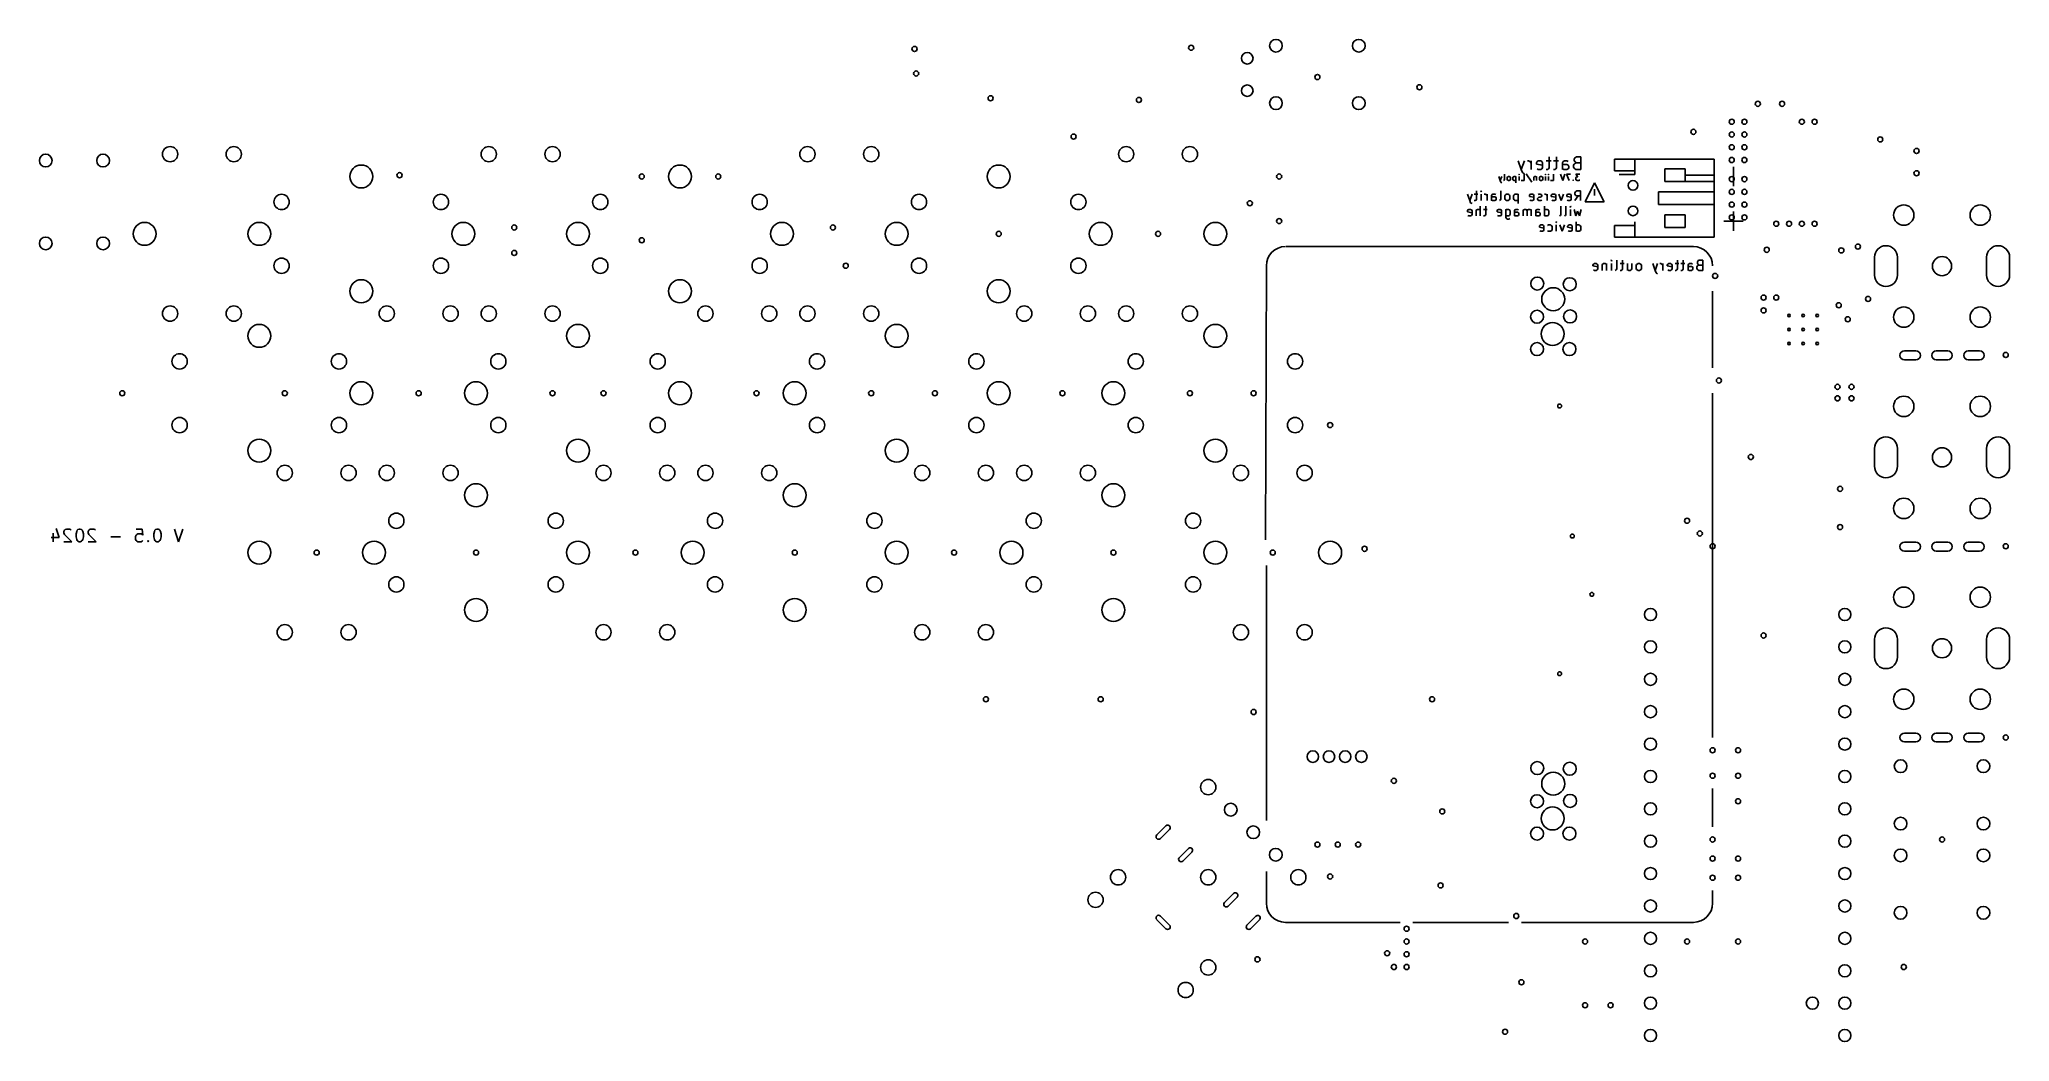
# Model space of a CAD drawing. Extents: x 18 to 172, y -149 to -70.
import ezdxf

# ---------------------------------------------------------------- set-up
doc = ezdxf.new("R2010")
doc.units = 0
doc.layers.add('BLACK', color=7, linetype='CONTINUOUS')

msp = doc.modelspace()

# ---------------------------------------------------------------- linework, layer by layer
at = {"layer": 'BLACK', "linetype": 'CONTINUOUS'}
for p, q in [((133.76, -79.7857), (133.998, -80.4524)), ((134.236, -79.7857), (133.998, -80.4524)), ((134.569, -79.7857), (134.474, -79.7857)), ((134.664, -79.8333), (134.569, -79.7857)), ((134.712, -79.881), (134.664, -79.8333)), ((134.76, -79.9762), (134.712, -79.881)), ((134.76, -80.4524), (134.76, -79.7857)), ((135.236, -79.8333), (135.188, -79.9286)), ((135.188, -79.9286), (135.188, -80.0238)), ((135.188, -80.0238), (135.664, -80.119)), ((135.331, -79.7857), (135.236, -79.8333)), ((135.522, -79.7857), (135.331, -79.7857)), ((135.617, -79.8333), (135.522, -79.7857)), ((135.664, -79.9286), (135.617, -79.8333)), ((135.617, -80.4048), (135.664, -80.3095)), ((135.664, -80.3095), (135.664, -79.9286)), ((136.331, -79.7857), (135.95, -79.7857)), ((136.188, -80.3095), (136.141, -80.4048)), ((136.188, -79.4524), (136.188, -80.3095)), ((136.903, -79.7857), (136.522, -79.7857)), ((136.76, -80.3095), (136.712, -80.4048)), ((136.76, -79.4524), (136.76, -80.3095)), ((137.236, -79.9286), (137.283, -79.8333)), ((137.236, -80.4524), (137.236, -79.9286)), ((137.331, -80.0714), (137.236, -80.0238)), ((137.283, -79.8333), (137.379, -79.7857)), ((137.569, -80.0714), (137.331, -80.0714)), ((137.379, -79.7857), (137.569, -79.7857)), ((137.569, -79.7857), (137.664, -79.8333)), ((137.664, -80.119), (137.569, -80.0714)), ((137.712, -80.2143), (137.664, -80.119)), ((137.664, -80.4048), (137.712, -80.3095)), ((137.712, -80.3095), (137.712, -80.2143)), ((138.141, -80.0238), (138.093, -80.119)), ((138.093, -80.119), (138.093, -80.2619)), ((138.093, -80.2619), (138.141, -80.3571)), ((138.188, -79.5476), (138.141, -79.6429)), ((138.141, -79.6429), (138.141, -79.7381)), ((138.141, -79.7381), (138.188, -79.8333)), ((138.188, -79.9762), (138.141, -80.0238)), ((138.141, -80.3571), (138.188, -80.4048)), ((138.236, -79.5), (138.188, -79.5476)), ((138.188, -79.8333), (138.236, -79.881)), ((138.331, -79.9286), (138.188, -79.9762)), ((138.331, -79.4524), (138.236, -79.5)), ((138.236, -79.881), (138.331, -79.9286)), ((138.664, -79.4524), (138.331, -79.4524)), ((138.331, -79.9286), (138.664, -79.9286)), ((138.664, -80.4524), (138.664, -79.4524)), ((141.297, -80.56), (141.297, -79.64)), ((141.297, -79.64), (149.118, -79.64)), ((142.897, -79.64), (142.897, -80.56)), ((149.118, -79.64), (149.118, -85.76)), ((150.643, -80.2362), (150.643, -81.76)), ((132.223, -80.9929), (132.342, -81.3262)), ((132.461, -80.9929), (132.342, -81.3262)), ((132.342, -81.3262), (132.389, -81.4452)), ((132.389, -81.4452), (132.413, -81.469)), ((132.413, -81.469), (132.461, -81.4929)), ((132.604, -81.3262), (132.651, -81.3024)), ((132.651, -81.3024), (132.675, -81.2548)), ((132.675, -81.2548), (132.675, -80.8262)), ((132.913, -81.0405), (132.889, -81.0881)), ((132.889, -81.0881), (132.889, -81.231)), ((132.889, -81.231), (132.913, -81.2786)), ((132.937, -81.0167), (132.913, -81.0405)), ((132.913, -81.2786), (132.937, -81.3024)), ((132.985, -80.9929), (132.937, -81.0167)), ((132.937, -81.3024), (132.985, -81.3262)), ((133.056, -80.9929), (132.985, -80.9929)), ((132.985, -81.3262), (133.056, -81.3262)), ((133.104, -81.0167), (133.056, -80.9929)), ((133.056, -81.3262), (133.104, -81.3024)), ((133.127, -81.0405), (133.104, -81.0167)), ((133.104, -81.3024), (133.127, -81.2786)), ((133.151, -81.0881), (133.127, -81.0405)), ((133.127, -81.2786), (133.151, -81.231)), ((133.151, -81.231), (133.151, -81.0881)), ((133.366, -81.0405), (133.342, -81.0881)), ((133.342, -81.0881), (133.342, -81.231)), ((133.342, -81.231), (133.366, -81.2786)), ((133.389, -81.0167), (133.366, -81.0405)), ((133.366, -81.2786), (133.389, -81.3024)), ((133.437, -80.9929), (133.389, -81.0167)), ((133.389, -81.3024), (133.437, -81.3262)), ((133.532, -80.9929), (133.437, -80.9929)), ((133.437, -81.3262), (133.532, -81.3262)), ((133.58, -81.0167), (133.532, -80.9929)), ((133.532, -81.3262), (133.58, -81.3024)), ((133.58, -80.9929), (133.58, -81.4929)), ((133.794, -80.85), (133.818, -80.8262)), ((133.818, -80.8738), (133.794, -80.85)), ((133.818, -80.8262), (133.842, -80.85)), ((133.818, -80.8262), (133.818, -80.8738)), ((133.842, -80.85), (133.818, -80.8738)), ((133.818, -81.3262), (133.818, -80.9929)), ((133.985, -81.3262), (134.223, -81.3262)), ((133.998, -80.4524), (134.093, -80.6905)), ((134.093, -80.6905), (134.141, -80.7381)), ((134.141, -80.7381), (134.236, -80.7857)), ((134.223, -81.3262), (134.223, -80.8262)), ((134.389, -80.8024), (134.818, -81.4452)), ((135.008, -81.0167), (134.985, -81.0643)), ((134.985, -81.0643), (134.985, -81.3262)), ((135.056, -80.9929), (135.008, -81.0167)), ((135.127, -80.9929), (135.056, -80.9929)), ((135.175, -81.0167), (135.127, -80.9929)), ((135.199, -81.0405), (135.175, -81.0167)), ((135.199, -80.9929), (135.199, -81.3262)), ((135.236, -80.4048), (135.331, -80.4524)), ((135.331, -80.4524), (135.522, -80.4524)), ((135.437, -81.0405), (135.413, -81.0881)), ((135.413, -81.0881), (135.413, -81.231)), ((135.413, -81.231), (135.437, -81.2786)), ((135.461, -81.0167), (135.437, -81.0405)), ((135.437, -81.2786), (135.461, -81.3024)), ((135.508, -80.9929), (135.461, -81.0167)), ((135.461, -81.3024), (135.508, -81.3262)), ((135.58, -80.9929), (135.508, -80.9929)), ((135.508, -81.3262), (135.58, -81.3262)), ((135.522, -80.4524), (135.617, -80.4048)), ((135.627, -81.0167), (135.58, -80.9929)), ((135.58, -81.3262), (135.627, -81.3024)), ((135.651, -81.0405), (135.627, -81.0167)), ((135.627, -81.3024), (135.651, -81.2786)), ((135.675, -81.0881), (135.651, -81.0405)), ((135.651, -81.2786), (135.675, -81.231)), ((135.675, -81.231), (135.675, -81.0881)), ((135.866, -80.85), (135.889, -80.8262)), ((135.889, -80.8738), (135.866, -80.85)), ((135.889, -80.8262), (135.913, -80.85)), ((135.889, -80.8262), (135.889, -80.8738)), ((135.913, -80.85), (135.889, -80.8738)), ((135.889, -81.3262), (135.889, -80.9929)), ((136.045, -80.4524), (135.95, -80.4524)), ((136.141, -80.4048), (136.045, -80.4524)), ((136.104, -80.85), (136.127, -80.8262)), ((136.127, -80.8738), (136.104, -80.85)), ((136.127, -80.8262), (136.151, -80.85)), ((136.127, -80.8262), (136.127, -80.8738)), ((136.151, -80.85), (136.127, -80.8738)), ((136.127, -81.3262), (136.127, -80.9929)), ((136.294, -81.3262), (136.532, -81.3262)), ((136.617, -80.4524), (136.522, -80.4524)), ((136.532, -81.3262), (136.532, -80.8262)), ((136.712, -80.4048), (136.617, -80.4524)), ((137.246, -81.3262), (137.08, -80.8262)), ((137.236, -80.4048), (137.331, -80.4524)), ((137.413, -80.8262), (137.246, -81.3262)), ((137.331, -80.4524), (137.569, -80.4524)), ((137.866, -80.8262), (137.532, -80.8262)), ((137.532, -80.8262), (137.746, -81.3262)), ((137.569, -80.4524), (137.664, -80.4048)), ((138.056, -81.2786), (138.032, -81.3024)), ((138.032, -81.3024), (138.056, -81.3262)), ((138.08, -81.3024), (138.056, -81.2786)), ((138.056, -81.2786), (138.056, -81.3262)), ((138.056, -81.3262), (138.08, -81.3024)), ((138.188, -80.4048), (138.283, -80.4524)), ((138.58, -80.8262), (138.27, -80.8262)), ((138.27, -80.8262), (138.437, -81.0167)), ((138.294, -81.0643), (138.27, -81.1119)), ((138.27, -81.1119), (138.27, -81.231)), ((138.27, -81.231), (138.294, -81.2786)), ((138.283, -80.4524), (138.664, -80.4524)), ((138.318, -81.0405), (138.294, -81.0643)), ((138.294, -81.2786), (138.318, -81.3024)), ((138.366, -81.0167), (138.318, -81.0405)), ((138.318, -81.3024), (138.366, -81.3262)), ((138.437, -81.0167), (138.366, -81.0167)), ((138.366, -81.3262), (138.508, -81.3262)), ((138.508, -81.3262), (138.556, -81.3024)), ((138.556, -81.3024), (138.58, -81.2786)), ((139.75, -81.5), (139, -83)), ((140.5, -83), (139.75, -81.5)), ((142.897, -80.56), (141.297, -80.56)), ((142.897, -80.84), (141.683, -80.84)), ((142.897, -80.84), (142.897, -80.56)), ((145.257, -80.4), (146.857, -80.4)), ((145.257, -81.4), (145.257, -80.4)), ((146.857, -81.4), (145.257, -81.4)), ((146.857, -80.4), (146.857, -81.4)), ((146.857, -80.9), (149.118, -80.9)), ((146.857, -81.4), (149.118, -81.4)), ((129.774, -82.3818), (129.953, -82.8818)), ((130.131, -82.3818), (129.953, -82.8818)), ((129.953, -82.8818), (130.024, -83.0604)), ((130.024, -83.0604), (130.06, -83.0961)), ((130.06, -83.0961), (130.131, -83.1318)), ((130.596, -82.3818), (130.31, -82.3818)), ((130.381, -82.8818), (130.31, -82.8818)), ((130.453, -82.8461), (130.381, -82.8818)), ((130.489, -82.7746), (130.453, -82.8461)), ((130.489, -82.1318), (130.489, -82.7746)), ((130.774, -84.0893), (130.774, -83.3393)), ((130.81, -82.1675), (130.846, -82.1318)), ((130.846, -82.2032), (130.81, -82.1675)), ((130.846, -82.1318), (130.881, -82.1675)), ((130.846, -82.1318), (130.846, -82.2032)), ((130.881, -82.1675), (130.846, -82.2032)), ((130.846, -82.8818), (130.846, -82.3818)), ((131.167, -82.3818), (131.096, -82.3818)), ((131.239, -82.4175), (131.167, -82.3818)), ((131.203, -83.3393), (131.203, -83.9821)), ((131.274, -82.4532), (131.239, -82.4175)), ((131.31, -82.5246), (131.274, -82.4532)), ((131.31, -82.8818), (131.31, -82.3818)), ((131.667, -82.4889), (131.703, -82.4175)), ((131.667, -82.8818), (131.667, -82.4889)), ((131.739, -82.5961), (131.667, -82.5604)), ((131.667, -82.8461), (131.739, -82.8818)), ((131.703, -82.4175), (131.774, -82.3818)), ((131.917, -82.5961), (131.739, -82.5961)), ((131.739, -82.8818), (131.917, -82.8818)), ((131.774, -82.3818), (131.917, -82.3818)), ((131.917, -82.3818), (131.989, -82.4175)), ((131.989, -82.6318), (131.917, -82.5961)), ((131.917, -82.8818), (131.989, -82.8461)), ((132.024, -82.7032), (131.989, -82.6318)), ((131.989, -82.8461), (132.024, -82.7746)), ((132.024, -82.7746), (132.024, -82.7032)), ((132.274, -82.8818), (132.346, -82.8461)), ((132.346, -82.8461), (132.381, -82.7746)), ((132.381, -82.7746), (132.381, -82.1318)), ((132.739, -82.4532), (132.703, -82.5246)), ((132.703, -82.5246), (132.703, -82.7389)), ((132.703, -82.7389), (132.739, -82.8104)), ((132.774, -82.4175), (132.739, -82.4532)), ((132.739, -82.8104), (132.774, -82.8461)), ((132.846, -82.3818), (132.774, -82.4175)), ((132.774, -82.8461), (132.846, -82.8818)), ((132.953, -82.3818), (132.846, -82.3818)), ((132.846, -82.8818), (132.953, -82.8818)), ((133.024, -82.4175), (132.953, -82.3818)), ((132.953, -82.8818), (133.024, -82.8461)), ((133.06, -82.4532), (133.024, -82.4175)), ((133.024, -82.8461), (133.06, -82.8104)), ((133.096, -82.5246), (133.06, -82.4532)), ((133.06, -82.8104), (133.096, -82.7389)), ((133.096, -82.7389), (133.096, -82.5246)), ((133.417, -82.4532), (133.381, -82.5246)), ((133.381, -82.5246), (133.381, -82.7389)), ((133.381, -82.7389), (133.417, -82.8104)), ((133.453, -82.4175), (133.417, -82.4532)), ((133.417, -82.8104), (133.453, -82.8461)), ((133.524, -82.3818), (133.453, -82.4175)), ((133.453, -82.8461), (133.524, -82.8818)), ((133.667, -82.3818), (133.524, -82.3818)), ((133.524, -82.8818), (133.667, -82.8818)), ((133.739, -82.4175), (133.667, -82.3818)), ((133.667, -82.8818), (133.739, -82.8461)), ((133.739, -82.3818), (133.739, -83.1318)), ((134.667, -82.4175), (134.631, -82.4889)), ((134.631, -82.4889), (134.631, -82.5604)), ((134.631, -82.5604), (134.989, -82.6318)), ((134.739, -82.3818), (134.667, -82.4175)), ((134.667, -82.8461), (134.739, -82.8818)), ((134.881, -82.3818), (134.739, -82.3818)), ((134.739, -82.8818), (134.881, -82.8818)), ((134.953, -82.4175), (134.881, -82.3818)), ((134.881, -82.8818), (134.953, -82.8461)), ((134.989, -82.4889), (134.953, -82.4175)), ((134.953, -82.8461), (134.989, -82.7746)), ((134.989, -82.7746), (134.989, -82.4889)), ((135.274, -82.7389), (135.31, -82.6675)), ((135.274, -82.7746), (135.274, -82.7389)), ((135.31, -82.8461), (135.274, -82.7746)), ((135.381, -82.3818), (135.31, -82.4175)), ((135.31, -82.6675), (135.381, -82.6318)), ((135.381, -82.8818), (135.31, -82.8461)), ((135.489, -82.3818), (135.381, -82.3818)), ((135.381, -82.6318), (135.489, -82.6318)), ((135.524, -82.8818), (135.381, -82.8818)), ((135.56, -82.4175), (135.489, -82.3818)), ((135.489, -82.6318), (135.56, -82.5961)), ((135.596, -82.8461), (135.524, -82.8818)), ((135.596, -82.4889), (135.56, -82.4175)), ((135.56, -82.5961), (135.596, -82.5246)), ((135.596, -82.5246), (135.596, -82.4889)), ((135.881, -82.3818), (135.81, -82.3818)), ((135.81, -84.0893), (135.81, -83.3393)), ((135.953, -82.4175), (135.881, -82.3818)), ((135.989, -82.4532), (135.953, -82.4175)), ((136.024, -82.5246), (135.989, -82.4532)), ((136.024, -82.8818), (136.024, -82.3818)), ((136.381, -82.4175), (136.346, -82.4889)), ((136.346, -82.4889), (136.346, -82.5604)), ((136.346, -82.5604), (136.703, -82.6318)), ((136.453, -82.3818), (136.381, -82.4175)), ((136.381, -82.8461), (136.453, -82.8818)), ((136.596, -82.3818), (136.453, -82.3818)), ((136.453, -82.8818), (136.596, -82.8818)), ((136.667, -82.4175), (136.596, -82.3818)), ((136.596, -82.8818), (136.667, -82.8461)), ((136.703, -82.4889), (136.667, -82.4175)), ((136.667, -82.8461), (136.703, -82.7746)), ((136.703, -82.7746), (136.703, -82.4889)), ((137.131, -82.8818), (136.953, -82.3818)), ((137.096, -83.9821), (137.096, -83.3393)), ((137.31, -82.3818), (137.131, -82.8818)), ((137.489, -83.9821), (137.489, -83.3393)), ((137.596, -82.4175), (137.56, -82.4889)), ((137.56, -82.4889), (137.56, -82.5604)), ((137.56, -82.5604), (137.917, -82.6318)), ((137.667, -82.3818), (137.596, -82.4175)), ((137.596, -82.8461), (137.667, -82.8818)), ((137.81, -82.3818), (137.667, -82.3818)), ((137.667, -82.8818), (137.81, -82.8818)), ((137.881, -82.4175), (137.81, -82.3818)), ((137.81, -82.8818), (137.881, -82.8461)), ((137.81, -83.375), (137.846, -83.3393)), ((137.846, -83.4107), (137.81, -83.375)), ((137.846, -83.3393), (137.881, -83.375)), ((137.846, -83.3393), (137.846, -83.4107)), ((137.881, -83.375), (137.846, -83.4107)), ((137.917, -82.4889), (137.881, -82.4175)), ((137.881, -82.8461), (137.917, -82.7746)), ((137.917, -82.7746), (137.917, -82.4889)), ((138.239, -82.2032), (138.203, -82.2746)), ((138.203, -82.2746), (138.203, -82.3818)), ((138.203, -82.3818), (138.239, -82.4532)), ((138.203, -82.8818), (138.453, -82.5246)), ((138.274, -82.1675), (138.239, -82.2032)), ((138.239, -82.4532), (138.274, -82.4889)), ((138.346, -82.1318), (138.274, -82.1675)), ((138.274, -82.4889), (138.346, -82.5246)), ((138.631, -82.1318), (138.346, -82.1318)), ((138.346, -82.5246), (138.631, -82.5246)), ((138.631, -82.8818), (138.631, -82.1318)), ((139, -83), (140.5, -83)), ((139.75, -82), (139.75, -82.5)), ((149.118, -82.2), (144.757, -82.2)), ((144.757, -82.2), (144.757, -83.2)), ((144.757, -83.2), (149.118, -83.2)), ((129.81, -83.625), (129.774, -83.6964)), ((129.774, -83.6964), (129.774, -83.7679)), ((129.774, -83.7679), (130.131, -83.8393)), ((129.881, -83.5893), (129.81, -83.625)), ((129.81, -84.0536), (129.881, -84.0893)), ((130.024, -83.5893), (129.881, -83.5893)), ((129.881, -84.0893), (130.024, -84.0893)), ((130.096, -83.625), (130.024, -83.5893)), ((130.024, -84.0893), (130.096, -84.0536)), ((130.131, -83.6964), (130.096, -83.625)), ((130.096, -84.0536), (130.131, -83.9821)), ((130.131, -83.9821), (130.131, -83.6964)), ((130.453, -83.6964), (130.489, -83.625)), ((130.453, -84.0893), (130.453, -83.6964)), ((130.489, -83.625), (130.56, -83.5893)), ((130.56, -83.5893), (130.667, -83.5893)), ((130.667, -83.5893), (130.739, -83.625)), ((130.739, -83.625), (130.774, -83.6607)), ((131.31, -83.5893), (131.024, -83.5893)), ((131.096, -84.0893), (131.024, -84.0893)), ((131.167, -84.0536), (131.096, -84.0893)), ((131.203, -83.9821), (131.167, -84.0536)), ((132.131, -83.625), (132.096, -83.6964)), ((132.096, -83.6964), (132.096, -83.7679)), ((132.096, -83.7679), (132.453, -83.8393)), ((132.203, -83.5893), (132.131, -83.625)), ((132.131, -84.0536), (132.203, -84.0893)), ((132.346, -83.5893), (132.203, -83.5893)), ((132.203, -84.0893), (132.346, -84.0893)), ((132.417, -83.625), (132.346, -83.5893)), ((132.346, -84.0893), (132.417, -84.0536)), ((132.453, -83.6964), (132.417, -83.625)), ((132.417, -84.0536), (132.453, -83.9821)), ((132.453, -83.9821), (132.453, -83.6964)), ((132.774, -83.5893), (132.774, -84.1964)), ((132.846, -83.5893), (132.774, -83.625)), ((132.774, -84.0536), (132.846, -84.0893)), ((132.774, -84.1964), (132.81, -84.2679)), ((132.81, -84.2679), (132.846, -84.3036)), ((132.989, -83.5893), (132.846, -83.5893)), ((132.846, -84.0893), (132.989, -84.0893)), ((132.846, -84.3036), (132.917, -84.3393)), ((132.917, -84.3393), (133.024, -84.3393)), ((133.06, -83.625), (132.989, -83.5893)), ((132.989, -84.0893), (133.06, -84.0536)), ((133.024, -84.3393), (133.096, -84.3036)), ((133.096, -83.6607), (133.06, -83.625)), ((133.06, -84.0536), (133.096, -84.0179)), ((133.131, -83.7321), (133.096, -83.6607)), ((133.096, -84.0179), (133.131, -83.9464)), ((133.131, -83.9464), (133.131, -83.7321)), ((133.453, -83.6964), (133.489, -83.625)), ((133.453, -84.0893), (133.453, -83.6964)), ((133.524, -83.8036), (133.453, -83.7679)), ((133.453, -84.0536), (133.524, -84.0893)), ((133.489, -83.625), (133.56, -83.5893)), ((133.703, -83.8036), (133.524, -83.8036)), ((133.524, -84.0893), (133.703, -84.0893)), ((133.56, -83.5893), (133.703, -83.5893)), ((133.703, -83.5893), (133.774, -83.625)), ((133.774, -83.8393), (133.703, -83.8036)), ((133.703, -84.0893), (133.774, -84.0536)), ((133.81, -83.9107), (133.774, -83.8393)), ((133.774, -84.0536), (133.81, -83.9821)), ((133.81, -83.9821), (133.81, -83.9107)), ((134.167, -83.625), (134.131, -83.6964)), ((134.131, -83.6964), (134.131, -84.0893)), ((134.239, -83.5893), (134.167, -83.625)), ((134.346, -83.5893), (134.239, -83.5893)), ((134.417, -83.625), (134.346, -83.5893)), ((134.453, -83.6964), (134.417, -83.625)), ((134.489, -83.625), (134.453, -83.6964)), ((134.453, -83.6964), (134.453, -84.0893)), ((134.56, -83.5893), (134.489, -83.625)), ((134.667, -83.5893), (134.56, -83.5893)), ((134.739, -83.625), (134.667, -83.5893)), ((134.774, -83.6607), (134.739, -83.625)), ((134.774, -84.0893), (134.774, -83.5893)), ((135.131, -83.6964), (135.167, -83.625)), ((135.131, -84.0893), (135.131, -83.6964)), ((135.203, -83.8036), (135.131, -83.7679)), ((135.131, -84.0536), (135.203, -84.0893)), ((135.167, -83.625), (135.239, -83.5893)), ((135.381, -83.8036), (135.203, -83.8036)), ((135.203, -84.0893), (135.381, -84.0893)), ((135.239, -83.5893), (135.381, -83.5893)), ((135.381, -83.5893), (135.453, -83.625)), ((135.453, -83.8393), (135.381, -83.8036)), ((135.381, -84.0893), (135.453, -84.0536)), ((135.453, -84.8325), (135.417, -84.9039)), ((135.417, -84.9039), (135.417, -84.9754)), ((135.417, -84.9754), (135.774, -85.0468)), ((135.489, -83.9107), (135.453, -83.8393)), ((135.453, -84.0536), (135.489, -83.9821)), ((135.524, -84.7968), (135.453, -84.8325)), ((135.489, -83.9821), (135.489, -83.9107)), ((135.667, -84.7968), (135.524, -84.7968)), ((135.739, -84.8325), (135.667, -84.7968)), ((135.774, -84.9039), (135.739, -84.8325)), ((135.774, -85.1896), (135.774, -84.9039)), ((135.881, -83.5893), (135.81, -83.625)), ((135.81, -84.0536), (135.881, -84.0893)), ((136.024, -83.5893), (135.881, -83.5893)), ((135.881, -84.0893), (136.024, -84.0893)), ((136.096, -83.625), (136.024, -83.5893)), ((136.024, -84.0893), (136.096, -84.0536)), ((136.131, -84.7968), (136.06, -84.8325)), ((136.131, -83.6607), (136.096, -83.625)), ((136.096, -84.0536), (136.131, -84.0179)), ((136.167, -83.7321), (136.131, -83.6607)), ((136.131, -84.0179), (136.167, -83.9464)), ((136.274, -84.7968), (136.131, -84.7968)), ((136.167, -83.9464), (136.167, -83.7321)), ((136.346, -84.8325), (136.274, -84.7968)), ((136.381, -84.8682), (136.346, -84.8325)), ((136.417, -84.9396), (136.381, -84.8682)), ((136.417, -85.1539), (136.417, -84.9396)), ((136.703, -84.5825), (136.739, -84.5468)), ((136.739, -84.6182), (136.703, -84.5825)), ((136.739, -84.5468), (136.774, -84.5825)), ((136.739, -84.5468), (136.739, -84.6182)), ((136.774, -84.5825), (136.739, -84.6182)), ((136.739, -85.2968), (136.739, -84.7968)), ((136.989, -84.0893), (137.06, -84.0536)), ((137.203, -85.2968), (137.024, -84.7968)), ((137.06, -84.0536), (137.096, -83.9821)), ((137.381, -84.7968), (137.203, -85.2968)), ((137.381, -84.0893), (137.453, -84.0536)), ((137.453, -84.0536), (137.489, -83.9821)), ((137.667, -84.8325), (137.631, -84.9039)), ((137.631, -84.9039), (137.631, -84.9754)), ((137.631, -84.9754), (137.989, -85.0468)), ((137.739, -84.7968), (137.667, -84.8325)), ((137.881, -84.7968), (137.739, -84.7968)), ((137.846, -84.0893), (137.846, -83.5893)), ((137.953, -84.8325), (137.881, -84.7968)), ((137.989, -84.9039), (137.953, -84.8325)), ((137.989, -85.1896), (137.989, -84.9039)), ((138.274, -84.0893), (138.131, -83.5893)), ((138.417, -83.7321), (138.274, -84.0893)), ((138.31, -85.2968), (138.31, -84.5468)), ((138.381, -84.7968), (138.31, -84.8325)), ((138.524, -84.7968), (138.381, -84.7968)), ((138.56, -84.0893), (138.417, -83.7321)), ((138.596, -84.8325), (138.524, -84.7968)), ((138.703, -83.5893), (138.56, -84.0893)), ((138.631, -84.8682), (138.596, -84.8325)), ((138.667, -84.9396), (138.631, -84.8682)), ((138.667, -85.1539), (138.667, -84.9396)), ((141.297, -85.76), (141.297, -84.84)), ((141.297, -84.84), (142.897, -84.84)), ((142.897, -84.84), (142.897, -84.56)), ((142.897, -85.76), (142.897, -84.84)), ((146.857, -84), (145.257, -84)), ((145.257, -84), (145.257, -85)), ((145.257, -85), (146.857, -85)), ((146.857, -85), (146.857, -84)), ((151.405, -84.4981), (149.881, -84.4981)), ((150.643, -83.7362), (150.643, -85.26)), ((147.5, -86.5), (115.561, -86.5)), ((135.453, -85.2611), (135.524, -85.2968)), ((135.524, -85.2968), (135.667, -85.2968)), ((135.667, -85.2968), (135.739, -85.2611)), ((135.739, -85.2611), (135.774, -85.1896)), ((136.06, -85.2611), (136.131, -85.2968)), ((136.131, -85.2968), (136.274, -85.2968)), ((136.274, -85.2968), (136.346, -85.2611)), ((136.346, -85.2611), (136.381, -85.2254)), ((136.381, -85.2254), (136.417, -85.1539)), ((137.667, -85.2611), (137.739, -85.2968)), ((137.739, -85.2968), (137.881, -85.2968)), ((137.881, -85.2968), (137.953, -85.2611)), ((137.953, -85.2611), (137.989, -85.1896)), ((138.31, -85.2611), (138.381, -85.2968)), ((138.381, -85.2968), (138.524, -85.2968)), ((138.524, -85.2968), (138.596, -85.2611)), ((138.596, -85.2611), (138.631, -85.2254)), ((138.631, -85.2254), (138.667, -85.1539)), ((149.118, -85.76), (141.297, -85.76)), ((114, -88), (113.939, -109.5)), ((139.654, -87.8667), (139.615, -87.9429)), ((139.615, -87.9429), (139.615, -88.019)), ((139.615, -88.019), (139.996, -88.0952)), ((139.73, -87.8286), (139.654, -87.8667)), ((139.882, -87.8286), (139.73, -87.8286)), ((139.958, -87.8667), (139.882, -87.8286)), ((139.996, -87.9429), (139.958, -87.8667)), ((139.996, -88.2476), (139.996, -87.9429)), ((140.377, -87.8667), (140.339, -87.9429)), ((140.339, -87.9429), (140.339, -88.3619)), ((140.454, -87.8286), (140.377, -87.8667)), ((140.568, -87.8286), (140.454, -87.8286)), ((140.644, -87.8667), (140.568, -87.8286)), ((140.682, -87.9048), (140.644, -87.8667)), ((140.682, -87.8286), (140.682, -88.3619)), ((141.025, -87.6), (141.063, -87.5619)), ((141.063, -87.6381), (141.025, -87.6)), ((141.063, -87.5619), (141.101, -87.6)), ((141.063, -87.5619), (141.063, -87.6381)), ((141.101, -87.6), (141.063, -87.6381)), ((141.063, -88.3619), (141.063, -87.8286)), ((141.482, -88.2476), (141.482, -87.5619)), ((142.054, -87.8286), (141.749, -87.8286)), ((141.939, -87.5619), (141.939, -88.2476)), ((142.32, -87.8286), (142.32, -88.3619)), ((142.663, -87.8286), (142.663, -88.2476)), ((143.044, -87.9048), (143.006, -87.981)), ((143.006, -87.981), (143.006, -88.2095)), ((143.082, -87.8667), (143.044, -87.9048)), ((143.158, -87.8286), (143.082, -87.8667)), ((143.273, -87.8286), (143.158, -87.8286)), ((143.349, -87.8667), (143.273, -87.8286)), ((143.387, -87.9048), (143.349, -87.8667)), ((143.425, -87.981), (143.387, -87.9048)), ((143.425, -88.2095), (143.425, -87.981)), ((144.301, -87.8286), (144.492, -88.3619)), ((144.682, -87.8286), (144.492, -88.3619)), ((144.949, -87.8286), (144.873, -87.8286)), ((145.025, -87.8667), (144.949, -87.8286)), ((145.063, -87.9048), (145.025, -87.8667)), ((145.101, -87.981), (145.063, -87.9048)), ((145.101, -88.3619), (145.101, -87.8286)), ((145.482, -87.8667), (145.444, -87.9429)), ((145.444, -87.9429), (145.444, -88.019)), ((145.444, -88.019), (145.825, -88.0952)), ((145.558, -87.8286), (145.482, -87.8667)), ((145.711, -87.8286), (145.558, -87.8286)), ((145.787, -87.8667), (145.711, -87.8286)), ((145.825, -87.9429), (145.787, -87.8667)), ((145.825, -88.2476), (145.825, -87.9429)), ((146.358, -87.8286), (146.054, -87.8286)), ((146.244, -87.5619), (146.244, -88.2476)), ((146.815, -87.8286), (146.511, -87.8286)), ((146.701, -87.5619), (146.701, -88.2476)), ((147.082, -87.9429), (147.12, -87.8667)), ((147.082, -88.3619), (147.082, -87.9429)), ((147.158, -88.0571), (147.082, -88.019)), ((147.12, -87.8667), (147.196, -87.8286)), ((147.349, -88.0571), (147.158, -88.0571)), ((147.196, -87.8286), (147.349, -87.8286)), ((147.349, -87.8286), (147.425, -87.8667)), ((147.425, -88.0952), (147.349, -88.0571)), ((147.806, -88.019), (147.768, -88.0952)), ((147.844, -87.6381), (147.806, -87.7143)), ((147.806, -87.7143), (147.806, -87.7905)), ((147.806, -87.7905), (147.844, -87.8667)), ((147.844, -87.981), (147.806, -88.019)), ((147.882, -87.6), (147.844, -87.6381)), ((147.844, -87.8667), (147.882, -87.9048)), ((147.958, -87.9429), (147.844, -87.981)), ((147.958, -87.5619), (147.882, -87.6)), ((147.882, -87.9048), (147.958, -87.9429)), ((148.225, -87.5619), (147.958, -87.5619)), ((147.958, -87.9429), (148.225, -87.9429)), ((148.225, -88.3619), (148.225, -87.5619)), ((139.654, -88.3238), (139.73, -88.3619)), ((139.73, -88.3619), (139.882, -88.3619)), ((139.882, -88.3619), (139.958, -88.3238)), ((139.958, -88.3238), (139.996, -88.2476)), ((141.368, -88.3619), (141.444, -88.3238)), ((141.444, -88.3238), (141.482, -88.2476)), ((141.825, -88.3619), (141.749, -88.3619)), ((141.901, -88.3238), (141.825, -88.3619)), ((141.939, -88.2476), (141.901, -88.3238)), ((142.358, -88.3238), (142.32, -88.2857)), ((142.435, -88.3619), (142.358, -88.3238)), ((142.549, -88.3619), (142.435, -88.3619)), ((142.625, -88.3238), (142.549, -88.3619)), ((142.663, -88.2476), (142.625, -88.3238)), ((143.006, -88.2095), (143.044, -88.2857)), ((143.044, -88.2857), (143.082, -88.3238)), ((143.082, -88.3238), (143.158, -88.3619)), ((143.158, -88.3619), (143.273, -88.3619)), ((143.273, -88.3619), (143.349, -88.3238)), ((143.349, -88.3238), (143.387, -88.2857)), ((143.387, -88.2857), (143.425, -88.2095)), ((144.492, -88.3619), (144.568, -88.5524)), ((144.568, -88.5524), (144.606, -88.5905)), ((144.606, -88.5905), (144.682, -88.6286)), ((145.482, -88.3238), (145.558, -88.3619)), ((145.558, -88.3619), (145.711, -88.3619)), ((145.711, -88.3619), (145.787, -88.3238)), ((145.787, -88.3238), (145.825, -88.2476)), ((146.13, -88.3619), (146.054, -88.3619)), ((146.206, -88.3238), (146.13, -88.3619)), ((146.244, -88.2476), (146.206, -88.3238)), ((146.587, -88.3619), (146.511, -88.3619)), ((146.663, -88.3238), (146.587, -88.3619)), ((146.701, -88.2476), (146.663, -88.3238)), ((147.082, -88.3238), (147.158, -88.3619)), ((147.158, -88.3619), (147.349, -88.3619)), ((147.349, -88.3619), (147.425, -88.3238)), ((147.463, -88.1714), (147.425, -88.0952)), ((147.425, -88.3238), (147.463, -88.2476)), ((147.463, -88.2476), (147.463, -88.1714)), ((147.768, -88.0952), (147.768, -88.2095)), ((147.768, -88.2095), (147.806, -88.2857)), ((147.806, -88.2857), (147.844, -88.3238)), ((147.844, -88.3238), (147.92, -88.3619)), ((147.92, -88.3619), (148.225, -88.3619)), ((149, -96), (149, -90)), ((149, -125), (149, -98)), ((19.293, -109.319), (18.6739, -109.319)), ((18.8168, -108.986), (18.8168, -109.652)), ((19.0549, -108.605), (19.293, -109.319)), ((19.7215, -108.748), (19.6739, -108.843)), ((19.6739, -108.843), (19.6739, -108.938)), ((19.6739, -108.938), (19.7215, -109.081)), ((20.293, -109.652), (19.6739, -109.652)), ((19.7692, -108.7), (19.7215, -108.748)), ((19.7215, -109.081), (20.293, -109.652)), ((19.8644, -108.652), (19.7692, -108.7)), ((20.1025, -108.652), (19.8644, -108.652)), ((20.1977, -108.7), (20.1025, -108.652)), ((20.2454, -108.748), (20.1977, -108.7)), ((20.6739, -108.843), (20.6263, -109.033)), ((20.6263, -109.033), (20.6263, -109.271)), ((20.6263, -109.271), (20.6739, -109.462)), ((20.7215, -108.748), (20.6739, -108.843)), ((20.6739, -109.462), (20.7215, -109.557)), ((20.7692, -108.7), (20.7215, -108.748)), ((20.7215, -109.557), (20.7692, -109.605)), ((20.8644, -108.652), (20.7692, -108.7)), ((20.7692, -109.605), (20.8644, -109.652)), ((20.9596, -108.652), (20.8644, -108.652)), ((20.8644, -109.652), (20.9596, -109.652)), ((21.0549, -108.7), (20.9596, -108.652)), ((20.9596, -109.652), (21.0549, -109.605)), ((21.1025, -108.748), (21.0549, -108.7)), ((21.0549, -109.605), (21.1025, -109.557)), ((21.1501, -108.843), (21.1025, -108.748)), ((21.1025, -109.557), (21.1501, -109.462)), ((21.1977, -109.033), (21.1501, -108.843)), ((21.1501, -109.462), (21.1977, -109.271)), ((21.1977, -109.271), (21.1977, -109.033)), ((21.6263, -108.748), (21.5787, -108.843)), ((21.5787, -108.843), (21.5787, -108.938)), ((21.5787, -108.938), (21.6263, -109.081)), ((22.1977, -109.652), (21.5787, -109.652)), ((21.6739, -108.7), (21.6263, -108.748)), ((21.6263, -109.081), (22.1977, -109.652)), ((21.7692, -108.652), (21.6739, -108.7)), ((22.0073, -108.652), (21.7692, -108.652)), ((22.1025, -108.7), (22.0073, -108.652)), ((22.1501, -108.748), (22.1025, -108.7)), ((24.1025, -109.271), (23.3406, -109.271)), ((25.3406, -109.129), (25.293, -109.224)), ((25.293, -109.224), (25.293, -109.462)), ((25.293, -109.462), (25.3406, -109.557)), ((25.3406, -108.652), (25.8168, -108.652)), ((25.3882, -109.081), (25.3406, -109.129)), ((25.3406, -109.557), (25.3882, -109.605)), ((25.4835, -109.033), (25.3882, -109.081)), ((25.3882, -109.605), (25.4835, -109.652)), ((25.7215, -109.033), (25.4835, -109.033)), ((25.4835, -109.652), (25.7215, -109.652)), ((25.8168, -109.081), (25.7215, -109.033)), ((25.7215, -109.652), (25.8168, -109.605)), ((25.8168, -108.652), (25.8644, -109.129)), ((25.8644, -109.129), (25.8168, -109.081)), ((25.8168, -109.605), (25.8644, -109.557)), ((26.293, -109.557), (26.2454, -109.605)), ((26.2454, -109.605), (26.293, -109.652)), ((26.3406, -109.605), (26.293, -109.557)), ((26.293, -109.557), (26.293, -109.652)), ((26.293, -109.652), (26.3406, -109.605)), ((26.7692, -108.843), (26.7215, -109.033)), ((26.7215, -109.033), (26.7215, -109.271)), ((26.7215, -109.271), (26.7692, -109.462)), ((26.8168, -108.748), (26.7692, -108.843)), ((26.7692, -109.462), (26.8168, -109.557)), ((26.8644, -108.7), (26.8168, -108.748)), ((26.8168, -109.557), (26.8644, -109.605)), ((26.9596, -108.652), (26.8644, -108.7)), ((26.8644, -109.605), (26.9596, -109.652)), ((27.0549, -108.652), (26.9596, -108.652)), ((26.9596, -109.652), (27.0549, -109.652)), ((27.1501, -108.7), (27.0549, -108.652)), ((27.0549, -109.652), (27.1501, -109.605)), ((27.1977, -108.748), (27.1501, -108.7)), ((27.1501, -109.605), (27.1977, -109.557)), ((27.2454, -108.843), (27.1977, -108.748)), ((27.1977, -109.557), (27.2454, -109.462)), ((27.293, -109.033), (27.2454, -108.843)), ((27.2454, -109.462), (27.293, -109.271)), ((27.293, -109.271), (27.293, -109.033)), ((28.6739, -109.652), (28.3406, -108.652)), ((29.0073, -108.652), (28.6739, -109.652)), ((114, -111.5), (114, -131.5)), ((149, -132), (149, -129)), ((114, -135.5), (114, -138)), ((149, -138), (149, -137)), ((115.5, -139.5), (124.5, -139.5)), ((125.5, -139.5), (133, -139.5)), ((134, -139.5), (147.5, -139.5))]:
    msp.add_line(p, q, dxfattribs=at)
at = {"layer": 'BLACK'}
for centre, start, end in [((115.5, -88), 90, 180), ((147.5, -88), 0, 90), ((115.5, -138), -180, -90), ((147.5, -138), -90, 0)]:
    msp.add_arc(centre, 1.5, start, end, dxfattribs=at)
at = {"layer": 'WHITE', "linetype": 'CONTINUOUS'}
for p, q in [((161.7, -87.33), (161.7, -88.73)), ((163.5, -87.33), (163.5, -88.73)), ((170.5, -87.33), (170.5, -88.73)), ((172.3, -87.33), (172.3, -88.73)), ((164.05, -94.68), (164.95, -94.68)), ((164.05, -95.38), (164.95, -95.38)), ((166.55, -94.68), (167.45, -94.68)), ((166.55, -95.38), (167.45, -95.38)), ((169.05, -94.68), (169.95, -94.68)), ((169.05, -95.38), (169.95, -95.38)), ((161.7, -102.33), (161.7, -103.73)), ((163.5, -102.33), (163.5, -103.73)), ((170.5, -102.33), (170.5, -103.73)), ((172.3, -102.33), (172.3, -103.73)), ((164.05, -109.68), (164.95, -109.68)), ((166.55, -109.68), (167.45, -109.68)), ((169.05, -109.68), (169.95, -109.68)), ((164.05, -110.38), (164.95, -110.38)), ((166.55, -110.38), (167.45, -110.38)), ((169.05, -110.38), (169.95, -110.38)), ((161.7, -117.3), (161.7, -118.7)), ((163.5, -117.3), (163.5, -118.7)), ((170.5, -117.3), (170.5, -118.7)), ((172.3, -117.3), (172.3, -118.7)), ((164.05, -124.65), (164.95, -124.65)), ((166.55, -124.65), (167.45, -124.65)), ((169.05, -124.65), (169.95, -124.65)), ((164.05, -125.35), (164.95, -125.35)), ((166.55, -125.35), (167.45, -125.35)), ((169.05, -125.35), (169.95, -125.35)), ((106.112, -131.934), (105.405, -132.641)), ((106.395, -132.217), (105.688, -132.924)), ((107.88, -133.702), (107.173, -134.409)), ((108.163, -133.985), (107.456, -134.692)), ((110.708, -137.944), (111.415, -137.237)), ((110.991, -138.227), (111.698, -137.52)), ((105.688, -139.005), (106.395, -139.712)), ((112.476, -139.712), (113.183, -139.005)), ((105.405, -139.288), (106.112, -139.995)), ((112.759, -139.995), (113.466, -139.288))]:
    msp.add_line(p, q, dxfattribs=at)
at = {"layer": 'WHITE'}
for centre, radius in [((86.4, -71), 0.2), ((108.1, -70.9), 0.2), ((114.75, -70.75), 0.5), ((121.25, -70.75), 0.5), ((112.5, -71.73), 0.45), ((86.525, -72.925), 0.2), ((112.5, -74.27), 0.45), ((118, -73.2), 0.2), ((126, -74), 0.2), ((92.365, -74.865), 0.2), ((104, -75), 0.2), ((114.75, -75.25), 0.5), ((121.25, -75.25), 0.5), ((152.55, -75.3), 0.2), ((154.45, -75.3), 0.2), ((150.5, -76.7075), 0.2), ((151.5, -76.7075), 0.2), ((156, -76.7075), 0.2), ((157, -76.7075), 0.2), ((28, -79.25), 0.6), ((33, -79.25), 0.6), ((53, -79.25), 0.6), ((58, -79.25), 0.6), ((78, -79.25), 0.6), ((83, -79.25), 0.6), ((98.875, -77.875), 0.2), ((103, -79.25), 0.6), ((108, -79.25), 0.6), ((147.5, -77.5), 0.2), ((150.5, -77.7075), 0.2), ((150.5, -78.7075), 0.2), ((151.5, -77.7075), 0.2), ((151.5, -78.7075), 0.2), ((162.155, -78.095), 0.2), ((165, -79), 0.2), ((18.25, -79.75), 0.5), ((22.75, -79.75), 0.5), ((43, -81), 0.9), ((68, -81), 0.9), ((93, -81), 0.9), ((150.5, -79.7075), 0.2), ((151.5, -79.7075), 0.2), ((46, -80.9), 0.2), ((65, -81), 0.2), ((71, -81), 0.2), ((115, -81), 0.2), ((142.757, -81.7), 0.375), ((150.5, -81.2075), 0.2), ((151.5, -81.2075), 0.2), ((165, -80.75), 0.2), ((36.75, -83), 0.6), ((49.25, -83), 0.6), ((61.75, -83), 0.6), ((74.25, -83), 0.6), ((86.75, -83), 0.6), ((99.25, -83), 0.6), ((112.7, -83.1), 0.2), ((142.757, -83.7), 0.375), ((150.5, -82.2075), 0.2), ((150.5, -83.2075), 0.2), ((151.5, -82.2075), 0.2), ((151.5, -83.2075), 0.2), ((164, -84.03), 0.8), ((170, -84.03), 0.8), ((26, -85.5), 0.9), ((35, -85.5), 0.9), ((51, -85.5), 0.9), ((55, -85), 0.2), ((60, -85.5), 0.9), ((76, -85.5), 0.9), ((80, -85), 0.2), ((85, -85.5), 0.9), ((101, -85.5), 0.9), ((110, -85.5), 0.9), ((115, -84.5), 0.2), ((150.5, -84.2075), 0.2), ((151.5, -84.2075), 0.2), ((154, -84.7075), 0.2), ((155, -84.7075), 0.2), ((156, -84.7075), 0.2), ((157, -84.7075), 0.2), ((18.25, -86.25), 0.5), ((22.75, -86.25), 0.5), ((65, -86), 0.2), ((93, -85.5), 0.2), ((105.5, -85.5), 0.2), ((160.4, -86.5), 0.2), ((36.75, -88), 0.6), ((49.25, -88), 0.6), ((55, -87), 0.2), ((61.75, -88), 0.6), ((74.25, -88), 0.6), ((81, -88), 0.2), ((86.75, -88), 0.6), ((99.25, -88), 0.6), ((153.25, -86.75), 0.2), ((159.1, -86.8), 0.2), ((167, -88.03), 0.75), ((43, -90), 0.9), ((68, -90), 0.9), ((93, -90), 0.9), ((135.25, -89.4), 0.51), ((137.8, -89.45), 0.51), ((149.2, -88.8), 0.2), ((28, -91.75), 0.6), ((33, -91.75), 0.6), ((45, -91.75), 0.6), ((50, -91.75), 0.6), ((53, -91.75), 0.6), ((58, -91.75), 0.6), ((70, -91.75), 0.6), ((75, -91.75), 0.6), ((78, -91.75), 0.6), ((83, -91.75), 0.6), ((95, -91.75), 0.6), ((100, -91.75), 0.6), ((103, -91.75), 0.6), ((108, -91.75), 0.6), ((136.5, -90.625), 0.9), ((153, -90.5), 0.2), ((154, -90.5), 0.2), ((158.9, -91.1), 0.2), ((161.2, -90.6005), 0.2), ((35, -93.5), 0.9), ((60, -93.5), 0.9), ((85, -93.5), 0.9), ((110, -93.5), 0.9), ((135.23, -92), 0.51), ((136.45, -93.35), 0.9), ((137.825, -91.975), 0.51), ((153, -91.5), 0.2), ((155, -91.9), 0.1), ((156.1, -91.9), 0.1), ((157.2, -91.9), 0.1), ((159.6, -92.2), 0.2), ((164, -92.03), 0.8), ((170, -92.03), 0.8), ((135.23, -94.54), 0.51), ((137.77, -94.54), 0.51), ((155, -93), 0.1), ((155, -94.1), 0.1), ((156.1, -93), 0.1), ((156.1, -94.1), 0.1), ((157.2, -93), 0.1), ((157.2, -94.1), 0.1), ((28.75, -95.5), 0.6), ((41.25, -95.5), 0.6), ((53.75, -95.5), 0.6), ((66.25, -95.5), 0.6), ((78.75, -95.5), 0.6), ((91.25, -95.5), 0.6), ((103.75, -95.5), 0.6), ((116.25, -95.5), 0.6), ((172, -95), 0.2), ((43, -98), 0.9), ((52, -98), 0.9), ((68, -98), 0.9), ((77, -98), 0.9), ((93, -98), 0.9), ((102, -98), 0.9), ((149.5, -97), 0.2), ((158.8, -97.5), 0.2), ((159.9, -97.5), 0.2), ((24.25, -98), 0.2), ((37, -98), 0.2), ((47.5, -98), 0.2), ((58, -98), 0.2), ((62, -98), 0.2), ((74, -98), 0.2), ((83, -98), 0.2), ((88, -98), 0.2), ((98, -98), 0.2), ((108, -98), 0.2), ((113, -98), 0.2), ((137, -99), 0.15), ((158.8, -98.4), 0.2), ((159.9, -98.4), 0.2), ((164, -99.03), 0.8), ((170, -99.03), 0.8), ((28.75, -100.5), 0.6), ((41.25, -100.5), 0.6), ((53.75, -100.5), 0.6), ((66.25, -100.5), 0.6), ((78.75, -100.5), 0.6), ((91.25, -100.5), 0.6), ((103.75, -100.5), 0.6), ((116.25, -100.5), 0.6), ((119, -100.5), 0.2), ((35, -102.5), 0.9), ((60, -102.5), 0.9), ((85, -102.5), 0.9), ((110, -102.5), 0.9), ((152, -103), 0.2), ((167, -103.03), 0.75), ((37, -104.25), 0.6), ((42, -104.25), 0.6), ((45, -104.25), 0.6), ((50, -104.25), 0.6), ((62, -104.25), 0.6), ((67, -104.25), 0.6), ((70, -104.25), 0.6), ((75, -104.25), 0.6), ((87, -104.25), 0.6), ((92, -104.25), 0.6), ((95, -104.25), 0.6), ((100, -104.25), 0.6), ((112, -104.25), 0.6), ((117, -104.25), 0.6), ((52, -106), 0.9), ((77, -106), 0.9), ((102, -106), 0.9), ((159, -105.5), 0.2), ((164, -107.03), 0.8), ((170, -107.03), 0.8), ((45.75, -108), 0.6), ((58.25, -108), 0.6), ((70.75, -108), 0.6), ((83.25, -108), 0.6), ((95.75, -108), 0.6), ((108.25, -108), 0.6), ((147, -108), 0.2), ((35, -110.5), 0.9), ((44, -110.5), 0.9), ((60, -110.5), 0.9), ((69, -110.5), 0.9), ((85, -110.5), 0.9), ((94, -110.5), 0.9), ((110, -110.5), 0.9), ((119, -110.5), 0.9), ((138, -109.2), 0.15), ((148, -109), 0.2), ((159, -108.5), 0.2), ((39.5, -110.5), 0.2), ((52, -110.5), 0.2), ((64.5, -110.5), 0.2), ((77, -110.5), 0.2), ((89.5, -110.5), 0.2), ((102, -110.5), 0.2), ((114.5, -110.5), 0.2), ((121.7, -110.2), 0.2), ((149, -110), 0.2), ((172, -110), 0.2), ((45.75, -113), 0.6), ((58.25, -113), 0.6), ((70.75, -113), 0.6), ((83.25, -113), 0.6), ((95.75, -113), 0.6), ((108.25, -113), 0.6), ((52, -115), 0.9), ((77, -115), 0.9), ((102, -115), 0.9), ((139.525, -113.775), 0.15), ((164, -114), 0.8), ((170, -114), 0.8), ((144.13, -115.355), 0.475), ((159.37, -115.355), 0.475), ((37, -116.75), 0.6), ((42, -116.75), 0.6), ((62, -116.75), 0.6), ((67, -116.75), 0.6), ((87, -116.75), 0.6), ((92, -116.75), 0.6), ((112, -116.75), 0.6), ((117, -116.75), 0.6), ((144.13, -117.895), 0.475), ((153, -117), 0.2), ((159.37, -117.895), 0.475), ((167, -118), 0.75), ((137, -120), 0.15), ((144.13, -120.435), 0.475), ((159.37, -120.435), 0.475), ((92, -122), 0.2), ((101, -122), 0.2), ((127, -122), 0.2), ((164, -122), 0.8), ((170, -122), 0.8), ((113, -123), 0.2), ((144.13, -122.975), 0.475), ((159.37, -122.975), 0.475), ((144.13, -125.515), 0.475), ((159.37, -125.515), 0.475), ((172, -125), 0.2), ((117.64, -126.5), 0.45), ((118.91, -126.5), 0.45), ((120.18, -126.5), 0.45), ((121.45, -126.5), 0.45), ((149, -126), 0.2), ((151, -126), 0.2), ((124, -128.4), 0.2), ((135.25, -127.4), 0.51), ((136.5, -128.625), 0.9), ((137.8, -127.45), 0.51), ((144.13, -128.055), 0.475), ((149, -128), 0.2), ((151, -128), 0.2), ((159.37, -128.055), 0.475), ((163.75, -127.25), 0.5), ((170.25, -127.25), 0.5), ((109.436, -128.893), 0.6), ((135.23, -130), 0.51), ((137.825, -129.975), 0.51), ((151, -130), 0.2), ((111.203, -130.661), 0.5), ((127.8, -130.8), 0.2), ((136.45, -131.35), 0.9), ((144.13, -130.595), 0.475), ((159.37, -130.595), 0.475), ((163.75, -131.75), 0.5), ((170.25, -131.75), 0.5), ((112.971, -132.429), 0.5), ((135.23, -132.54), 0.51), ((137.77, -132.54), 0.51), ((144.13, -133.135), 0.475), ((149, -133), 0.2), ((159.37, -133.135), 0.475), ((167, -133), 0.2), ((114.739, -134.197), 0.5), ((118, -133.4), 0.2), ((119.6, -133.4), 0.2), ((121.2, -133.4), 0.2), ((149, -134.5), 0.2), ((151, -134.5), 0.2), ((163.75, -134.25), 0.5), ((170.25, -134.25), 0.5), ((102.364, -135.964), 0.6), ((109.436, -135.964), 0.6), ((116.507, -135.964), 0.6), ((119, -135.9), 0.2), ((144.13, -135.675), 0.475), ((149, -136), 0.2), ((151, -136), 0.2), ((159.37, -135.675), 0.475), ((100.597, -137.732), 0.6), ((127.662, -136.6), 0.2), ((133.6, -139), 0.2), ((144.13, -138.215), 0.475), ((159.37, -138.215), 0.475), ((163.75, -138.75), 0.5), ((170.25, -138.75), 0.5), ((125, -140), 0.2), ((144.13, -140.755), 0.475), ((159.37, -140.755), 0.475), ((123.475, -141.925), 0.2), ((125, -141), 0.2), ((125, -142), 0.2), ((139, -141), 0.2), ((147, -141), 0.2), ((151, -141), 0.2), ((109.436, -143.036), 0.6), ((113.3, -142.4), 0.2), ((124, -143), 0.2), ((125, -143), 0.2), ((144.13, -143.295), 0.475), ((159.37, -143.295), 0.475), ((164, -143), 0.2), ((107.668, -144.803), 0.6), ((134, -144.2), 0.2), ((139, -146), 0.2), ((141, -146), 0.2), ((144.13, -145.835), 0.475), ((156.83, -145.835), 0.475), ((159.37, -145.835), 0.475), ((132.725, -148.075), 0.2), ((144.13, -148.375), 0.475), ((159.37, -148.375), 0.475)]:
    msp.add_circle(centre, radius, dxfattribs=at)
for centre, radius, start, end in [((162.6, -87.33), 0.9, 0, 180), ((171.4, -87.33), 0.9, 0, 180), ((162.6, -88.73), 0.9, 180, 360), ((171.4, -88.73), 0.9, 180, 360), ((164.05, -95.03), 0.35, 90, 270), ((164.95, -95.03), 0.35, 270, 450), ((166.55, -95.03), 0.35, 90, 270), ((167.45, -95.03), 0.35, 270, 450), ((169.05, -95.03), 0.35, 90, 270), ((169.95, -95.03), 0.35, 270, 450), ((162.6, -102.33), 0.9, 0, 180), ((171.4, -102.33), 0.9, 0, 180), ((162.6, -103.73), 0.9, 180, 360), ((171.4, -103.73), 0.9, 180, 360), ((164.05, -110.03), 0.35, 90, 270), ((164.95, -110.03), 0.35, 270, 450), ((166.55, -110.03), 0.35, 90, 270), ((167.45, -110.03), 0.35, 270, 450), ((169.05, -110.03), 0.35, 90, 270), ((169.95, -110.03), 0.35, 270, 450), ((162.6, -117.3), 0.9, 0, 180), ((171.4, -117.3), 0.9, 0, 180), ((162.6, -118.7), 0.9, 180, 360), ((171.4, -118.7), 0.9, 180, 360), ((164.05, -125), 0.35, 90, 270), ((164.95, -125), 0.35, 270, 450), ((166.55, -125), 0.35, 90, 270), ((167.45, -125), 0.35, 270, 450), ((169.05, -125), 0.35, 90, 270), ((169.95, -125), 0.35, 270, 450), ((105.546, -132.782), 0.2, 495, 675), ((106.254, -132.075), 0.2, 315, 495), ((107.314, -134.55), 0.2, 495, 675), ((108.021, -133.843), 0.2, 315, 495), ((111.557, -137.379), 0.2, 315, 495), ((105.546, -139.146), 0.2, 45, 225), ((110.85, -138.086), 0.2, 135, 315), ((113.325, -139.146), 0.2, 315, 495), ((106.254, -139.854), 0.2, 225, 405), ((112.618, -139.854), 0.2, 135, 315)]:
    msp.add_arc(centre, radius, start, end, dxfattribs=at)

doc.saveas('drawing.dxf')
